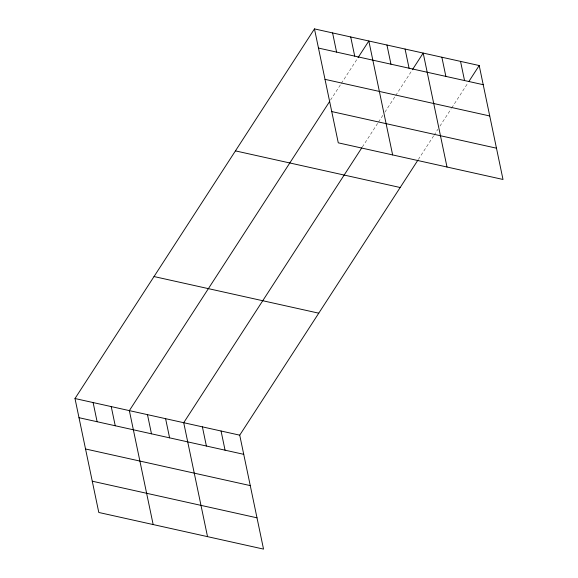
<?xml version="1.0" encoding="UTF-8"?>
<svg xmlns="http://www.w3.org/2000/svg" width="578" height="578" viewBox="0 0 578 578"><rect width="100%" height="100%" fill="white"/><g stroke="black" fill="none" stroke-linecap="round" stroke-linejoin="round"><path stroke-width="0.43" stroke-dasharray="2.89 2.17" d="M330.544 100.081L340.854 84.171M341.345 83.413L357.544 58.414M362.327 147.022L378.034 122.774M378.525 122.023L382.947 115.203M384.905 112.168L395.215 96.259M395.706 95.5L411.904 70.502M418.335 159.477L433.558 135.989M434.042 135.23L437.972 129.169M439.937 126.141L451.223 108.715M451.714 107.956L467.913 82.957"/><path stroke-width="0.87" d="M417.851 160.236L239.726 435.162L263.532 549.1L98.795 512.469L74.996 398.531L314.468 28.9L479.205 65.531L503.005 179.469L338.274 142.838L314.468 28.9M329.561 101.598L129.356 410.618L153.156 524.557M358.035 57.656L368.829 40.987L392.635 154.926M361.835 147.78L183.717 422.706L207.524 536.644M412.396 69.743L423.19 53.075L446.996 167.013M468.895 81.44L479.205 65.531M318.471 48.068L483.208 84.699M325.009 79.345L489.739 115.968M331.736 111.561L496.473 148.192M235.441 150.88L400.178 187.51M154.023 276.551L318.753 313.182M74.996 398.531L239.726 435.162M78.998 417.699L243.735 454.33M85.53 448.976L250.267 485.607M92.263 481.199L257 517.823M460.536 61.376L464.539 80.544M441.867 57.229L445.869 76.397M405.07 49.043L409.08 68.211M386.949 45.019L390.959 64.187M350.709 36.956L354.711 56.124M332.588 32.932L336.591 52.099M221.056 431.007L225.066 450.183M202.387 426.86L206.397 446.028M165.597 418.682L169.6 437.849M147.477 414.65L151.479 433.818M111.236 406.594L115.239 425.762M93.116 402.563L97.118 421.73"/></g></svg>
